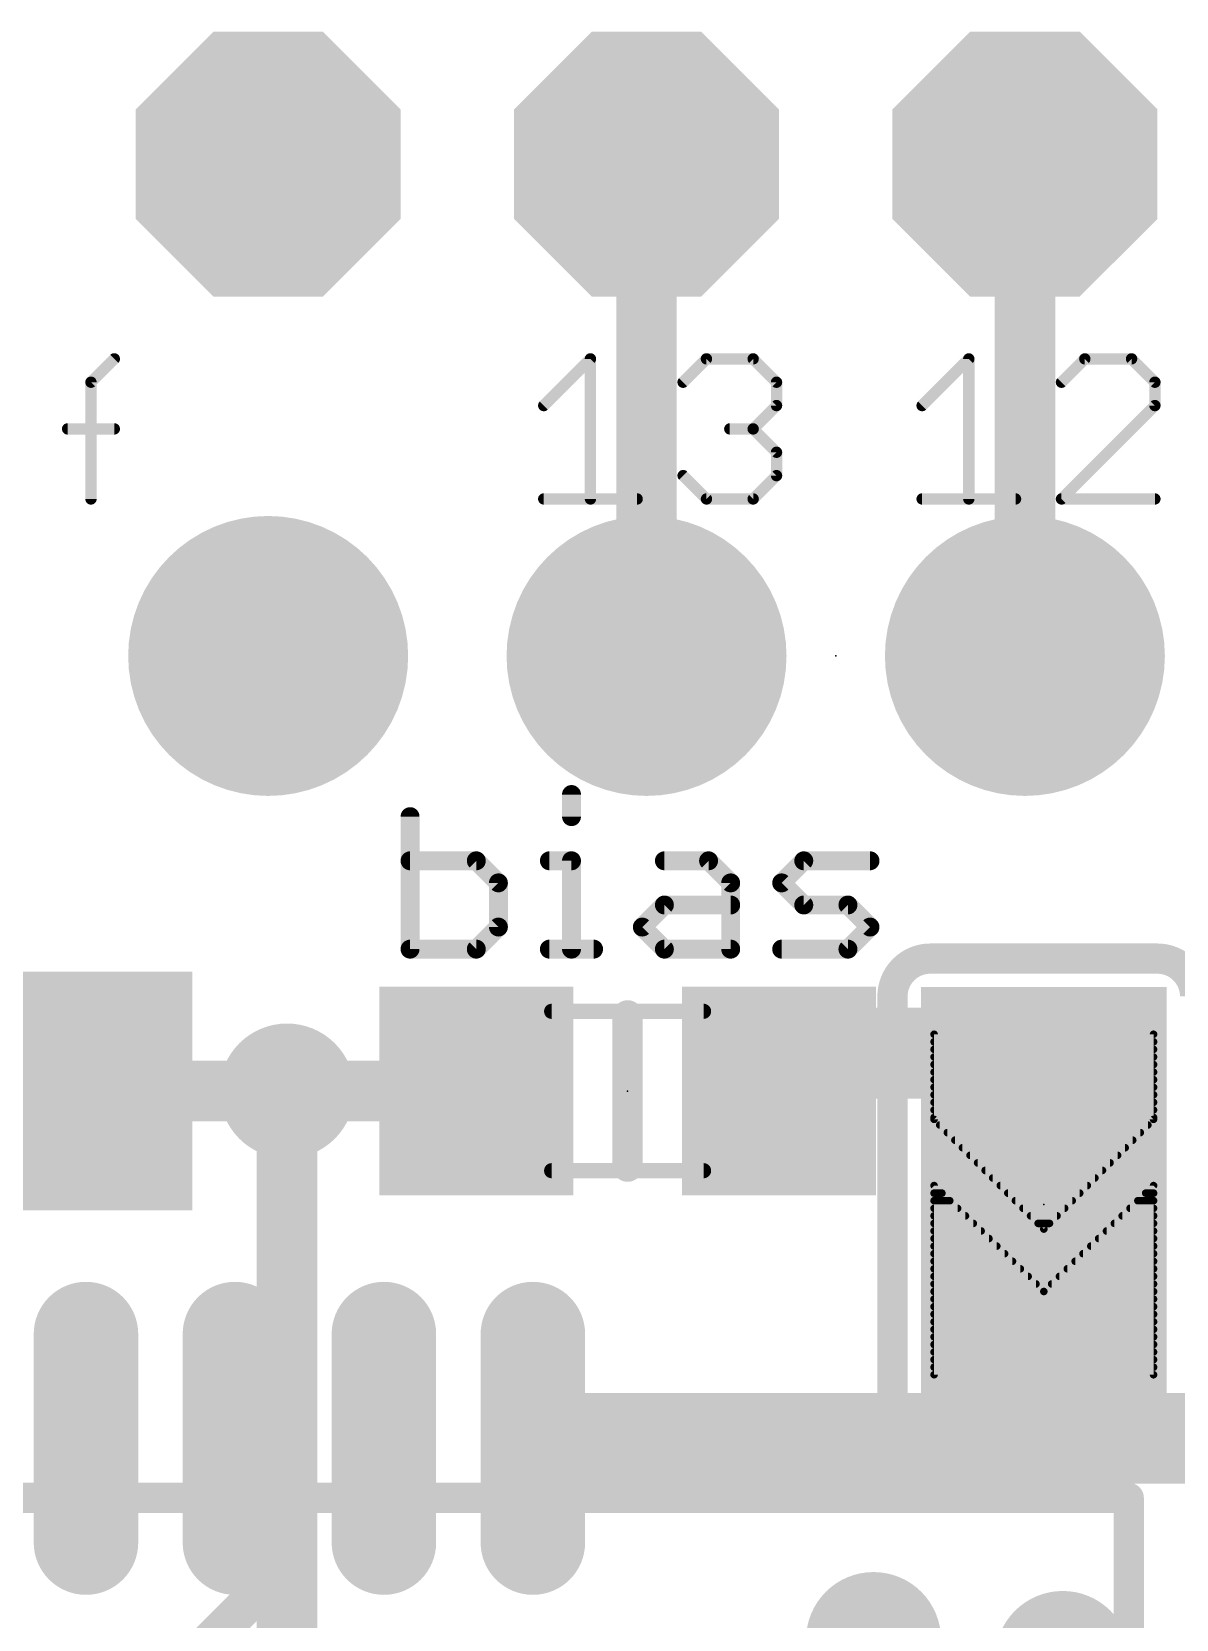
# Model space of a CAD drawing. Extents: x -21.4 to 69.1, y -5.3 to 64.3.
# Drawn here: x 24.83 to 32.51, y 41.03 to 51.69 of the extents above; entities that cross this region are included whole.
import ezdxf

# ---------------------------------------------------------------- set-up
doc = ezdxf.new("R2010")
doc.units = 0
for name, color, linetype in [('1', 12, 'CONTINUOUS'), ('16', 132, 'CONTINUOUS'), ('17', 110, 'CONTINUOUS'), ('18', 110, 'CONTINUOUS'), ('21', 40, 'CONTINUOUS'), ('23', 53, 'CONTINUOUS'), ('29', 253, 'CONTINUOUS'), ('30', 253, 'CONTINUOUS'), ('51', 253, 'CONTINUOUS')]:
    doc.layers.add(name, color=color, linetype=linetype)

# ---------------------------------------------------------------- blocks, each defined once
blk = doc.blocks.new('RECT')
blk.add_solid([(-0.5, -0.5), (0.5, -0.5), (-0.5, 0.5), (0.5, 0.5)])
blk = doc.blocks.new('ROUNDP')
at = {"const_width": 0.5}
blk.add_lwpolyline([(0, -0.25, 1), (0, 0.25, 1), (0, -0.25)], format="xyb", dxfattribs=at)
blk = doc.blocks.new('OCTAGONP')
at = {"const_width": 0.5}
blk.add_lwpolyline([(-0.25, -0.1036), (-0.25, 0.1036), (-0.1036, 0.25), (0.1036, 0.25), (0.25, 0.1036), (0.25, -0.1036), (0.1036, -0.25), (-0.1036, -0.25), (-0.25, -0.1036), (-0.25, 0.1036)], dxfattribs=at)
blk = doc.blocks.new('RECT121920X243840R50')
at = {"const_width": 0.1905}
blk.add_lwpolyline([(0.2858, -0.5715), (0.2858, 0.5715, 0.4142), (0.1905, 0.6668), (-0.1905, 0.6668, 0.4142), (-0.2858, 0.5715), (-0.2858, -0.5715, 0.4142), (-0.1905, -0.6668), (0.1905, -0.6668, 0.4142)], format="xyb", close=True, dxfattribs=at)
blk.add_solid([(-0.2159, -0.5969), (0.2159, -0.5969), (-0.2159, 0.5969), (0.2159, 0.5969)])
blk = doc.blocks.new('RECT320000X96000R100')
at = {"const_width": 0.3}
blk.add_lwpolyline([(0.85, 0), (0.85, 0, 0.4142), (0.7, 0.15), (-0.7, 0.15, 0.4142), (-0.85, 0), (-0.85, 0, 0.4142), (-0.7, -0.15), (0.7, -0.15, 0.4142)], format="xyb", close=True, dxfattribs=at)
blk.add_solid([(-0.7254, -0.0254), (0.7254, -0.0254), (-0.7254, 0.0254), (0.7254, 0.0254)])
blk = doc.blocks.new('RECT336256X112256R100')
at = {"const_width": 0.3508}
blk.add_lwpolyline([(0.8754, 0), (0.8754, 0, 0.4142), (0.7, 0.1754), (-0.7, 0.1754, 0.4142), (-0.8754, 0), (-0.8754, 0, 0.4142), (-0.7, -0.1754), (0.7, -0.1754, 0.4142)], format="xyb", close=True, dxfattribs=at)
blk.add_solid([(-0.7254, -0.0254), (0.7254, -0.0254), (-0.7254, 0.0254), (0.7254, 0.0254)])
blk = doc.blocks.new('ROUNDV')
at = {"const_width": 0.5}
blk.add_lwpolyline([(0, -0.25, 1), (0, 0.25, 1), (0, -0.25)], format="xyb", dxfattribs=at)

msp = doc.modelspace()

# ---------------------------------------------------------------- linework, layer by layer
at = {"layer": '1'}
for points, const_width in [([(28.956, 47.498), (28.956, 50.8)], 0.4064), ([(31.496, 50.8), (31.496, 47.498)], 0.4064), ([(29.845, 44.577), (30.099, 44.831)], 0.6096), ([(30.099, 44.831), (31.623, 44.831)], 0.6096), ([(30.8864, 44.3865), (30.8864, 44.958)], 0.0508), ([(30.8864, 44.958), (32.3596, 44.958)], 0.0508), ([(32.3596, 44.958), (32.3596, 44.3865)], 0.0508), ([(30.8864, 44.9072), (32.3596, 44.9072)], 0.0508), ([(30.8864, 44.8564), (32.3596, 44.8564)], 0.0508), ([(26.543, 44.577), (25.207, 44.577)], 0.4064), ([(27.813, 44.577), (26.543, 44.577)], 0.4064), ([(30.8864, 44.8056), (32.3596, 44.8056)], 0.0508), ([(30.8864, 44.7548), (32.3596, 44.7548)], 0.0508), ([(30.8864, 44.704), (32.3596, 44.704)], 0.0508), ([(30.8864, 44.6532), (32.3596, 44.6532)], 0.0508), ([(30.8864, 44.6024), (32.3596, 44.6024)], 0.0508), ([(30.8864, 44.5516), (32.3596, 44.5516)], 0.0508), ([(30.8864, 44.5008), (32.3596, 44.5008)], 0.0508), ([(30.8864, 44.45), (32.3596, 44.45)], 0.0508), ([(30.8864, 44.3992), (32.3596, 44.3992)], 0.0508), ([(31.623, 43.6499), (30.8864, 44.3865)], 0.0508), ([(30.9245, 44.3484), (32.3215, 44.3484)], 0.0508), ([(32.3596, 44.3865), (31.623, 43.6499)], 0.0508), ([(30.9753, 44.2976), (32.2707, 44.2976)], 0.0508), ([(31.0261, 44.2468), (32.2199, 44.2468)], 0.0508), ([(31.0769, 44.196), (32.1691, 44.196)], 0.0508), ([(31.1277, 44.1452), (32.1183, 44.1452)], 0.0508), ([(31.1785, 44.0944), (32.0675, 44.0944)], 0.0508), ([(31.2293, 44.0436), (32.0167, 44.0436)], 0.0508), ([(31.623, 43.2308), (30.8864, 43.942)], 0.0508), ([(30.8864, 43.942), (30.8864, 42.672)], 0.0508), ([(30.8864, 43.8912), (30.939, 43.8912)], 0.0508), ([(31.2801, 43.9928), (31.9659, 43.9928)], 0.0508), ([(31.3309, 43.942), (31.9151, 43.942)], 0.0508), ([(31.3817, 43.8912), (31.8643, 43.8912)], 0.0508), ([(32.3596, 43.942), (31.623, 43.2308)], 0.0508), ([(32.307, 43.8912), (32.3596, 43.8912)], 0.0508), ([(32.3596, 42.672), (32.3596, 43.942)], 0.0508), ([(30.8864, 43.8404), (30.9916, 43.8404)], 0.0508), ([(30.8864, 43.7896), (31.0442, 43.7896)], 0.0508), ([(31.4325, 43.8404), (31.8135, 43.8404)], 0.0508), ([(31.4833, 43.7896), (31.7627, 43.7896)], 0.0508), ([(32.2018, 43.7896), (32.3596, 43.7896)], 0.0508), ([(32.2544, 43.8404), (32.3596, 43.8404)], 0.0508), ([(30.8864, 43.7388), (31.0969, 43.7388)], 0.0508), ([(30.8864, 43.688), (31.1495, 43.688)], 0.0508), ([(31.5341, 43.7388), (31.7119, 43.7388)], 0.0508), ([(31.5849, 43.688), (31.6611, 43.688)], 0.0508), ([(32.0965, 43.688), (32.3596, 43.688)], 0.0508), ([(32.1491, 43.7388), (32.3596, 43.7388)], 0.0508), ([(30.8864, 43.6372), (31.2021, 43.6372)], 0.0508), ([(30.8864, 43.5864), (31.2547, 43.5864)], 0.0508), ([(31.9913, 43.5864), (32.3596, 43.5864)], 0.0508), ([(32.0439, 43.6372), (32.3596, 43.6372)], 0.0508), ([(30.8864, 43.5356), (31.3073, 43.5356)], 0.0508), ([(30.8864, 43.4848), (31.3599, 43.4848)], 0.0508), ([(31.8861, 43.4848), (32.3596, 43.4848)], 0.0508), ([(31.9387, 43.5356), (32.3596, 43.5356)], 0.0508), ([(30.8864, 43.434), (31.4125, 43.434)], 0.0508), ([(30.8864, 43.3832), (31.4652, 43.3832)], 0.0508), ([(31.7808, 43.3832), (32.3596, 43.3832)], 0.0508), ([(31.8335, 43.434), (32.3596, 43.434)], 0.0508), ([(30.8864, 43.3324), (31.5178, 43.3324)], 0.0508), ([(30.8864, 43.2816), (31.5704, 43.2816)], 0.0508), ([(31.6756, 43.2816), (32.3596, 43.2816)], 0.0508), ([(31.7282, 43.3324), (32.3596, 43.3324)], 0.0508), ([(30.8864, 43.2308), (31.623, 43.2308)], 0.0508), ([(30.8864, 43.18), (32.3596, 43.18)], 0.0508), ([(31.623, 43.2308), (32.3596, 43.2308)], 0.0508), ([(30.8864, 43.1292), (32.3596, 43.1292)], 0.0508), ([(30.8864, 43.0784), (32.3596, 43.0784)], 0.0508), ([(31.623, 42.799), (31.623, 42.245)], 0.6096), ([(30.8864, 43.0276), (32.3596, 43.0276)], 0.0508), ([(30.8864, 42.9768), (32.3596, 42.9768)], 0.0508), ([(30.8864, 42.926), (32.3596, 42.926)], 0.0508), ([(30.8864, 42.8752), (32.3596, 42.8752)], 0.0508), ([(30.8864, 42.8244), (32.3596, 42.8244)], 0.0508), ([(30.8864, 42.7736), (32.3596, 42.7736)], 0.0508), ([(30.8864, 42.7228), (32.3596, 42.7228)], 0.0508), ([(30.8864, 42.672), (32.3596, 42.672)], 0.0508), ([(30.8864, 42.672), (32.3596, 42.672)], 0.0508), ([(28.193, 42.245), (31.623, 42.245)], 0.6096), ([(31.623, 42.245), (32.938, 42.245)], 0.6096), ([(26.289, 42.149), (26.193, 42.245)], 0.254), ([(26.289, 41.148), (26.289, 42.149)], 0.254), ([(25.4, 40.259), (26.289, 41.148)], 0.254)]:
    msp.add_lwpolyline(points, dxfattribs=dict(at, const_width=const_width))
for points, const_width in [([(29.0576, 50.8, 1), (28.8544, 50.8)], 0.2032), ([(31.5976, 50.8, 1), (31.3944, 50.8)], 0.2032), ([(28.8544, 47.498, 1), (29.0576, 47.498)], 0.2032), ([(31.3944, 47.498, 1), (31.5976, 47.498)], 0.2032), ([(30.099, 44.9834, 1), (30.099, 44.6786)], 0.3048), ([(30.2068, 44.7232, 1), (29.9912, 44.9388)], 0.3048), ([(31.623, 44.6786, 1), (31.623, 44.9834)], 0.3048), ([(30.8991, 44.958, 1), (30.8737, 44.958)], 0.0254), ([(30.8864, 44.9707, 1), (30.8864, 44.9453)], 0.0254), ([(32.3723, 44.958, 1), (32.3469, 44.958)], 0.0254), ([(32.3596, 44.9453, 1), (32.3596, 44.9707)], 0.0254), ([(30.8864, 44.9199, 1), (30.8864, 44.8945)], 0.0254), ([(30.8864, 44.8691, 1), (30.8864, 44.8437)], 0.0254), ([(32.3596, 44.8945, 1), (32.3596, 44.9199)], 0.0254), ([(32.3596, 44.8437, 1), (32.3596, 44.8691)], 0.0254), ([(25.207, 44.6786, 1), (25.207, 44.4754)], 0.2032), ([(26.543, 44.6786, 1), (26.543, 44.4754)], 0.2032), ([(26.543, 44.4754, 1), (26.543, 44.6786)], 0.2032), ([(27.813, 44.4754, 1), (27.813, 44.6786)], 0.2032), ([(29.7372, 44.6848, 1), (29.9528, 44.4692)], 0.3048), ([(30.8864, 44.8183, 1), (30.8864, 44.7929)], 0.0254), ([(30.8864, 44.7675, 1), (30.8864, 44.7421)], 0.0254), ([(32.3596, 44.7929, 1), (32.3596, 44.8183)], 0.0254), ([(32.3596, 44.7421, 1), (32.3596, 44.7675)], 0.0254), ([(30.8864, 44.7167, 1), (30.8864, 44.6913)], 0.0254), ([(30.8864, 44.6659, 1), (30.8864, 44.6405)], 0.0254), ([(32.3596, 44.6913, 1), (32.3596, 44.7167)], 0.0254), ([(32.3596, 44.6405, 1), (32.3596, 44.6659)], 0.0254), ([(30.8864, 44.6151, 1), (30.8864, 44.5897)], 0.0254), ([(30.8864, 44.5643, 1), (30.8864, 44.5389)], 0.0254), ([(32.3596, 44.5897, 1), (32.3596, 44.6151)], 0.0254), ([(32.3596, 44.5389, 1), (32.3596, 44.5643)], 0.0254), ([(30.8864, 44.5135, 1), (30.8864, 44.4881)], 0.0254), ([(30.8864, 44.4627, 1), (30.8864, 44.4373)], 0.0254), ([(32.3596, 44.4881, 1), (32.3596, 44.5135)], 0.0254), ([(32.3596, 44.4373, 1), (32.3596, 44.4627)], 0.0254), ([(30.8864, 44.4119, 1), (30.8864, 44.3865)], 0.0254), ([(30.8954, 44.3955, 1), (30.8774, 44.3775)], 0.0254), ([(30.8737, 44.3865, 1), (30.8991, 44.3865)], 0.0254), ([(30.9245, 44.3611, 1), (30.9245, 44.3357)], 0.0254), ([(32.3215, 44.3357, 1), (32.3215, 44.3611)], 0.0254), ([(32.3469, 44.3865, 1), (32.3723, 44.3865)], 0.0254), ([(32.3686, 44.3775, 1), (32.3506, 44.3955)], 0.0254), ([(32.3596, 44.3865, 1), (32.3596, 44.4119)], 0.0254), ([(30.9753, 44.3103, 1), (30.9753, 44.2849)], 0.0254), ([(31.0261, 44.2595, 1), (31.0261, 44.2341)], 0.0254), ([(32.2199, 44.2341, 1), (32.2199, 44.2595)], 0.0254), ([(32.2707, 44.2849, 1), (32.2707, 44.3103)], 0.0254), ([(31.0769, 44.2087, 1), (31.0769, 44.1833)], 0.0254), ([(31.1277, 44.1579, 1), (31.1277, 44.1325)], 0.0254), ([(32.1183, 44.1325, 1), (32.1183, 44.1579)], 0.0254), ([(32.1691, 44.1833, 1), (32.1691, 44.2087)], 0.0254), ([(31.1785, 44.1071, 1), (31.1785, 44.0817)], 0.0254), ([(31.2293, 44.0563, 1), (31.2293, 44.0309)], 0.0254), ([(32.0167, 44.0309, 1), (32.0167, 44.0563)], 0.0254), ([(32.0675, 44.0817, 1), (32.0675, 44.1071)], 0.0254), ([(30.8952, 43.9511, 1), (30.8776, 43.9329)], 0.0254), ([(30.8991, 43.942, 1), (30.8737, 43.942)], 0.0254), ([(30.8864, 43.9039, 1), (30.8864, 43.8785)], 0.0254), ([(30.939, 43.8785, 1), (30.939, 43.9039)], 0.0254), ([(31.2801, 44.0055, 1), (31.2801, 43.9801)], 0.0254), ([(31.3309, 43.9547, 1), (31.3309, 43.9293)], 0.0254), ([(31.3817, 43.9039, 1), (31.3817, 43.8785)], 0.0254), ([(31.8643, 43.8785, 1), (31.8643, 43.9039)], 0.0254), ([(31.9151, 43.9293, 1), (31.9151, 43.9547)], 0.0254), ([(31.9659, 43.9801, 1), (31.9659, 44.0055)], 0.0254), ([(32.307, 43.9039, 1), (32.307, 43.8785)], 0.0254), ([(32.3723, 43.942, 1), (32.3469, 43.942)], 0.0254), ([(32.3684, 43.9329, 1), (32.3508, 43.9511)], 0.0254), ([(32.3596, 43.8785, 1), (32.3596, 43.9039)], 0.0254), ([(30.8864, 43.8531, 1), (30.8864, 43.8277)], 0.0254), ([(30.8864, 43.8023, 1), (30.8864, 43.7769)], 0.0254), ([(30.9916, 43.8277, 1), (30.9916, 43.8531)], 0.0254), ([(31.0442, 43.7769, 1), (31.0442, 43.8023)], 0.0254), ([(31.4325, 43.8531, 1), (31.4325, 43.8277)], 0.0254), ([(31.4833, 43.8023, 1), (31.4833, 43.7769)], 0.0254), ([(31.7627, 43.7769, 1), (31.7627, 43.8023)], 0.0254), ([(31.8135, 43.8277, 1), (31.8135, 43.8531)], 0.0254), ([(32.2018, 43.8023, 1), (32.2018, 43.7769)], 0.0254), ([(32.2544, 43.8531, 1), (32.2544, 43.8277)], 0.0254), ([(32.3596, 43.8277, 1), (32.3596, 43.8531)], 0.0254), ([(32.3596, 43.7769, 1), (32.3596, 43.8023)], 0.0254), ([(30.8864, 43.7515, 1), (30.8864, 43.7261)], 0.0254), ([(30.8864, 43.7007, 1), (30.8864, 43.6753)], 0.0254), ([(31.0969, 43.7261, 1), (31.0969, 43.7515)], 0.0254), ([(31.1495, 43.6753, 1), (31.1495, 43.7007)], 0.0254), ([(31.5341, 43.7515, 1), (31.5341, 43.7261)], 0.0254), ([(31.5849, 43.7007, 1), (31.5849, 43.6753)], 0.0254), ([(31.6611, 43.6753, 1), (31.6611, 43.7007)], 0.0254), ([(31.7119, 43.7261, 1), (31.7119, 43.7515)], 0.0254), ([(32.0965, 43.7007, 1), (32.0965, 43.6753)], 0.0254), ([(32.1491, 43.7515, 1), (32.1491, 43.7261)], 0.0254), ([(32.3596, 43.7261, 1), (32.3596, 43.7515)], 0.0254), ([(32.3596, 43.6753, 1), (32.3596, 43.7007)], 0.0254), ([(30.8864, 43.6499, 1), (30.8864, 43.6245)], 0.0254), ([(30.8864, 43.5991, 1), (30.8864, 43.5737)], 0.0254), ([(31.2021, 43.6245, 1), (31.2021, 43.6499)], 0.0254), ([(31.2547, 43.5737, 1), (31.2547, 43.5991)], 0.0254), ([(31.614, 43.6589, 1), (31.632, 43.6409)], 0.0254), ([(31.614, 43.6409, 1), (31.632, 43.6589)], 0.0254), ([(31.9913, 43.5991, 1), (31.9913, 43.5737)], 0.0254), ([(32.0439, 43.6499, 1), (32.0439, 43.6245)], 0.0254), ([(32.3596, 43.6245, 1), (32.3596, 43.6499)], 0.0254), ([(32.3596, 43.5737, 1), (32.3596, 43.5991)], 0.0254), ([(30.8864, 43.5483, 1), (30.8864, 43.5229)], 0.0254), ([(30.8864, 43.4975, 1), (30.8864, 43.4721)], 0.0254), ([(31.3073, 43.5229, 1), (31.3073, 43.5483)], 0.0254), ([(31.3599, 43.4721, 1), (31.3599, 43.4975)], 0.0254), ([(31.8861, 43.4975, 1), (31.8861, 43.4721)], 0.0254), ([(31.9387, 43.5483, 1), (31.9387, 43.5229)], 0.0254), ([(32.3596, 43.5229, 1), (32.3596, 43.5483)], 0.0254), ([(32.3596, 43.4721, 1), (32.3596, 43.4975)], 0.0254), ([(30.8864, 43.4467, 1), (30.8864, 43.4213)], 0.0254), ([(30.8864, 43.3959, 1), (30.8864, 43.3705)], 0.0254), ([(31.4125, 43.4213, 1), (31.4125, 43.4467)], 0.0254), ([(31.4652, 43.3705, 1), (31.4652, 43.3959)], 0.0254), ([(31.7808, 43.3959, 1), (31.7808, 43.3705)], 0.0254), ([(31.8335, 43.4467, 1), (31.8335, 43.4213)], 0.0254), ([(32.3596, 43.4213, 1), (32.3596, 43.4467)], 0.0254), ([(32.3596, 43.3705, 1), (32.3596, 43.3959)], 0.0254), ([(30.8864, 43.3451, 1), (30.8864, 43.3197)], 0.0254), ([(30.8864, 43.2943, 1), (30.8864, 43.2689)], 0.0254), ([(31.5178, 43.3197, 1), (31.5178, 43.3451)], 0.0254), ([(31.5704, 43.2689, 1), (31.5704, 43.2943)], 0.0254), ([(31.6756, 43.2943, 1), (31.6756, 43.2689)], 0.0254), ([(31.7282, 43.3451, 1), (31.7282, 43.3197)], 0.0254), ([(32.3596, 43.3197, 1), (32.3596, 43.3451)], 0.0254), ([(32.3596, 43.2689, 1), (32.3596, 43.2943)], 0.0254), ([(30.8864, 43.2435, 1), (30.8864, 43.2181)], 0.0254), ([(30.8864, 43.1927, 1), (30.8864, 43.1673)], 0.0254), ([(31.623, 43.2435, 1), (31.623, 43.2181)], 0.0254), ([(31.6142, 43.2399, 1), (31.6318, 43.2217)], 0.0254), ([(31.6142, 43.2217, 1), (31.6318, 43.2399)], 0.0254), ([(31.623, 43.2181, 1), (31.623, 43.2435)], 0.0254), ([(32.3596, 43.2181, 1), (32.3596, 43.2435)], 0.0254), ([(32.3596, 43.1673, 1), (32.3596, 43.1927)], 0.0254), ([(30.8864, 43.1419, 1), (30.8864, 43.1165)], 0.0254), ([(30.8864, 43.0911, 1), (30.8864, 43.0657)], 0.0254), ([(31.7754, 42.799, 1), (31.4706, 42.799)], 0.3048), ([(32.3596, 43.1165, 1), (32.3596, 43.1419)], 0.0254), ([(32.3596, 43.0657, 1), (32.3596, 43.0911)], 0.0254), ([(30.8864, 43.0403, 1), (30.8864, 43.0149)], 0.0254), ([(30.8864, 42.9895, 1), (30.8864, 42.9641)], 0.0254), ([(32.3596, 43.0149, 1), (32.3596, 43.0403)], 0.0254), ([(32.3596, 42.9641, 1), (32.3596, 42.9895)], 0.0254), ([(30.8864, 42.9387, 1), (30.8864, 42.9133)], 0.0254), ([(30.8864, 42.8879, 1), (30.8864, 42.8625)], 0.0254), ([(30.8864, 42.8371, 1), (30.8864, 42.8117)], 0.0254), ([(32.3596, 42.9133, 1), (32.3596, 42.9387)], 0.0254), ([(32.3596, 42.8625, 1), (32.3596, 42.8879)], 0.0254), ([(32.3596, 42.8117, 1), (32.3596, 42.8371)], 0.0254), ([(30.8864, 42.7863, 1), (30.8864, 42.7609)], 0.0254), ([(30.8864, 42.7355, 1), (30.8864, 42.7101)], 0.0254), ([(32.3596, 42.7609, 1), (32.3596, 42.7863)], 0.0254), ([(32.3596, 42.7101, 1), (32.3596, 42.7355)], 0.0254), ([(30.8864, 42.6847, 1), (30.8864, 42.6593)], 0.0254), ([(30.8864, 42.6847, 1), (30.8864, 42.6593)], 0.0254), ([(30.8737, 42.672, 1), (30.8991, 42.672)], 0.0254), ([(32.3469, 42.672, 1), (32.3723, 42.672)], 0.0254), ([(32.3596, 42.6593, 1), (32.3596, 42.6847)], 0.0254), ([(32.3596, 42.6593, 1), (32.3596, 42.6847)], 0.0254), ([(28.193, 42.3974, 1), (28.193, 42.0926)], 0.3048), ([(31.623, 42.3974, 1), (31.623, 42.0926)], 0.3048), ([(31.623, 42.0926, 1), (31.623, 42.3974)], 0.3048), ([(26.2379, 42.2899, 1), (26.1481, 42.2001)], 0.127), ([(31.4706, 42.245, 1), (31.7754, 42.245)], 0.3048), ([(26.3525, 42.149, 1), (26.2255, 42.149)], 0.127), ([(26.2441, 42.1041, 1), (26.3339, 42.1939)], 0.127), ([(26.3339, 41.1031, 1), (26.2441, 41.1929)], 0.127), ([(26.2255, 41.148, 1), (26.3525, 41.148)], 0.127)]:
    msp.add_lwpolyline(points, format="xyb", dxfattribs=dict(at, const_width=const_width))
at = {"layer": '16', "const_width": 0.4064}
msp.add_lwpolyline([(26.543, 44.577), (26.543, 39.624)], dxfattribs=at)
at = {"layer": '16', "const_width": 0.2032}
msp.add_lwpolyline([(26.6446, 44.577, 1), (26.4414, 44.577)], format="xyb", dxfattribs=at)
at = {"layer": '21'}
for points, const_width in [([(25.2264, 49.3359), (25.3832, 49.4927)], 0.0762), ([(28.2661, 49.1792), (28.5796, 49.4927)], 0.0762), ([(28.5796, 49.4927), (28.5796, 48.5521)], 0.0762), ([(29.2016, 49.3359), (29.3583, 49.4927)], 0.0762), ([(29.3583, 49.4927), (29.6719, 49.4927)], 0.0762), ([(29.6719, 49.4927), (29.8286, 49.3359)], 0.0762), ([(30.8061, 49.1792), (31.1196, 49.4927)], 0.0762), ([(31.1196, 49.4927), (31.1196, 48.5521)], 0.0762), ([(31.8983, 49.4927), (31.7416, 49.3359)], 0.0762), ([(32.2119, 49.4927), (31.8983, 49.4927)], 0.0762), ([(32.3687, 49.3359), (32.2119, 49.4927)], 0.0762), ([(25.2264, 48.5521), (25.2264, 49.3359)], 0.0762), ([(29.8286, 49.3359), (29.8286, 49.1792)], 0.0762), ([(32.3687, 49.1792), (32.3687, 49.3359)], 0.0762), ([(29.8286, 49.1792), (29.6719, 49.0224)], 0.0762), ([(31.7416, 48.5521), (32.3687, 49.1792)], 0.0762), ([(25.0697, 49.0224), (25.3832, 49.0224)], 0.0762), ([(29.6719, 49.0224), (29.5151, 49.0224)], 0.0762), ([(29.6719, 49.0224), (29.8286, 48.8656)], 0.0762), ([(29.8286, 48.8656), (29.8286, 48.7089)], 0.0762), ([(29.3583, 48.5521), (29.2016, 48.7089)], 0.0762), ([(29.8286, 48.7089), (29.6719, 48.5521)], 0.0762), ([(28.2661, 48.5521), (28.8931, 48.5521)], 0.0762), ([(29.6719, 48.5521), (29.3583, 48.5521)], 0.0762), ([(30.8061, 48.5521), (31.4331, 48.5521)], 0.0762), ([(32.3687, 48.5521), (31.7416, 48.5521)], 0.0762), ([(28.4523, 46.5676), (28.4523, 46.4193)], 0.127), ([(27.3685, 46.4193), (27.3685, 45.5295)], 0.127), ([(27.8134, 46.1227), (27.3685, 46.1227)], 0.127), ([(27.9617, 45.9744), (27.8134, 46.1227)], 0.127), ([(28.304, 46.1227), (28.4523, 46.1227)], 0.127), ([(28.4523, 46.1227), (28.4523, 45.5295)], 0.127), ([(29.076, 46.1227), (29.3726, 46.1227)], 0.127), ([(29.3726, 46.1227), (29.5209, 45.9744)], 0.127), ([(29.8632, 45.9744), (30.0115, 46.1227)], 0.127), ([(30.0115, 46.1227), (30.4564, 46.1227)], 0.127), ([(27.9617, 45.6778), (27.9617, 45.9744)], 0.127), ([(29.5209, 45.9744), (29.5209, 45.5295)], 0.127), ([(30.0115, 45.8261), (29.8632, 45.9744)], 0.127), ([(28.9277, 45.6778), (29.076, 45.8261)], 0.127), ([(29.076, 45.8261), (29.5209, 45.8261)], 0.127), ([(30.3081, 45.8261), (30.0115, 45.8261)], 0.127), ([(30.4564, 45.6778), (30.3081, 45.8261)], 0.127), ([(27.8134, 45.5295), (27.9617, 45.6778)], 0.127), ([(29.076, 45.5295), (28.9277, 45.6778)], 0.127), ([(30.3081, 45.5295), (30.4564, 45.6778)], 0.127), ([(27.3685, 45.5295), (27.8134, 45.5295)], 0.127), ([(28.304, 45.5295), (28.6006, 45.5295)], 0.127), ([(29.5209, 45.5295), (29.076, 45.5295)], 0.127), ([(29.8632, 45.5295), (30.3081, 45.5295)], 0.127), ([(30.861, 45.466), (32.385, 45.466)], 0.2032), ([(30.607, 42.418), (30.607, 45.212)], 0.2032), ([(28.829, 44.069), (28.829, 45.085)], 0.2032), ([(30.861, 42.164), (32.385, 42.164)], 0.2032), ([(32.193, 41.845), (29.193, 41.845)], 0.2032), ([(32.193, 38.845), (32.193, 41.845)], 0.2032)]:
    msp.add_lwpolyline(points, dxfattribs=dict(at, const_width=const_width))
for points, const_width in [([(25.3967, 49.4792, 1), (25.3697, 49.5062)], 0.0381), ([(28.5986, 49.4927, 1), (28.5605, 49.4927)], 0.0381), ([(28.5931, 49.4792, 1), (28.5661, 49.5062)], 0.0381), ([(29.3583, 49.5118, 1), (29.3583, 49.4737)], 0.0381), ([(29.3718, 49.4792, 1), (29.3449, 49.5062)], 0.0381), ([(29.6854, 49.5062, 1), (29.6584, 49.4792)], 0.0381), ([(29.6719, 49.4737, 1), (29.6719, 49.5118)], 0.0381), ([(31.1386, 49.4927, 1), (31.1005, 49.4927)], 0.0381), ([(31.1331, 49.4792, 1), (31.1061, 49.5062)], 0.0381), ([(31.8983, 49.5118, 1), (31.8983, 49.4737)], 0.0381), ([(31.9118, 49.4792, 1), (31.8849, 49.5062)], 0.0381), ([(32.2254, 49.5062, 1), (32.1984, 49.4792)], 0.0381), ([(32.2119, 49.4737, 1), (32.2119, 49.5118)], 0.0381), ([(25.2455, 49.3359, 1), (25.2074, 49.3359)], 0.0381), ([(25.213, 49.3494, 1), (25.2399, 49.3225)], 0.0381), ([(29.1881, 49.3494, 1), (29.2151, 49.3225)], 0.0381), ([(29.8477, 49.3359, 1), (29.8096, 49.3359)], 0.0381), ([(29.8152, 49.3225, 1), (29.8421, 49.3494)], 0.0381), ([(31.7281, 49.3494, 1), (31.7551, 49.3225)], 0.0381), ([(32.3877, 49.3359, 1), (32.3496, 49.3359)], 0.0381), ([(32.3552, 49.3225, 1), (32.3821, 49.3494)], 0.0381), ([(28.2526, 49.1926, 1), (28.2795, 49.1657)], 0.0381), ([(29.8096, 49.1792, 1), (29.8477, 49.1792)], 0.0381), ([(29.8421, 49.1657, 1), (29.8152, 49.1926)], 0.0381), ([(30.7926, 49.1926, 1), (30.8195, 49.1657)], 0.0381), ([(32.3496, 49.1792, 1), (32.3877, 49.1792)], 0.0381), ([(32.3821, 49.1657, 1), (32.3552, 49.1926)], 0.0381), ([(25.0697, 49.0415, 1), (25.0697, 49.0034)], 0.0381), ([(25.3832, 49.0034, 1), (25.3832, 49.0415)], 0.0381), ([(29.5151, 49.0415, 1), (29.5151, 49.0034)], 0.0381), ([(29.6854, 49.0359, 1), (29.6584, 49.0089)], 0.0381), ([(29.6584, 49.0359, 1), (29.6854, 49.0089)], 0.0381), ([(29.6719, 49.0034, 1), (29.6719, 49.0415)], 0.0381), ([(29.8477, 48.8656, 1), (29.8096, 48.8656)], 0.0381), ([(29.8152, 48.8522, 1), (29.8421, 48.8791)], 0.0381), ([(29.2151, 48.7223, 1), (29.1881, 48.6954)], 0.0381), ([(29.8096, 48.7089, 1), (29.8477, 48.7089)], 0.0381), ([(29.8421, 48.6954, 1), (29.8152, 48.7223)], 0.0381), ([(25.2074, 48.5521, 1), (25.2455, 48.5521)], 0.0381), ([(28.2661, 48.5712, 1), (28.2661, 48.5331)], 0.0381), ([(28.5605, 48.5521, 1), (28.5986, 48.5521)], 0.0381), ([(28.8931, 48.5331, 1), (28.8931, 48.5712)], 0.0381), ([(29.3583, 48.5712, 1), (29.3583, 48.5331)], 0.0381), ([(29.3449, 48.5386, 1), (29.3718, 48.5656)], 0.0381), ([(29.6584, 48.5656, 1), (29.6854, 48.5386)], 0.0381), ([(29.6719, 48.5331, 1), (29.6719, 48.5712)], 0.0381), ([(30.8061, 48.5712, 1), (30.8061, 48.5331)], 0.0381), ([(31.1005, 48.5521, 1), (31.1386, 48.5521)], 0.0381), ([(31.4331, 48.5331, 1), (31.4331, 48.5712)], 0.0381), ([(31.7416, 48.5712, 1), (31.7416, 48.5331)], 0.0381), ([(31.7281, 48.5656, 1), (31.7551, 48.5386)], 0.0381), ([(32.3687, 48.5331, 1), (32.3687, 48.5712)], 0.0381), ([(28.4841, 46.5676, 1), (28.4206, 46.5676)], 0.0635), ([(27.4002, 46.4193, 1), (27.3368, 46.4193)], 0.0635), ([(28.4206, 46.4193, 1), (28.4841, 46.4193)], 0.0635), ([(27.3685, 46.1544, 1), (27.3685, 46.0909)], 0.0635), ([(27.8358, 46.1451, 1), (27.7909, 46.1002)], 0.0635), ([(27.8134, 46.0909, 1), (27.8134, 46.1544)], 0.0635), ([(28.304, 46.1544, 1), (28.304, 46.0909)], 0.0635), ([(28.4841, 46.1227, 1), (28.4206, 46.1227)], 0.0635), ([(28.4523, 46.0909, 1), (28.4523, 46.1544)], 0.0635), ([(29.076, 46.1544, 1), (29.076, 46.0909)], 0.0635), ([(29.395, 46.1451, 1), (29.3501, 46.1002)], 0.0635), ([(29.3726, 46.0909, 1), (29.3726, 46.1544)], 0.0635), ([(30.0115, 46.1544, 1), (30.0115, 46.0909)], 0.0635), ([(30.034, 46.1002, 1), (29.9891, 46.1451)], 0.0635), ([(30.4564, 46.0909, 1), (30.4564, 46.1544)], 0.0635), ([(27.9934, 45.9744, 1), (27.9299, 45.9744)], 0.0635), ([(27.9392, 45.9519, 1), (27.9841, 45.9968)], 0.0635), ([(29.5526, 45.9744, 1), (29.4891, 45.9744)], 0.0635), ([(29.4984, 45.9519, 1), (29.5433, 45.9968)], 0.0635), ([(29.8857, 45.9968, 1), (29.8408, 45.9519)], 0.0635), ([(29.8408, 45.9968, 1), (29.8857, 45.9519)], 0.0635), ([(29.076, 45.8578, 1), (29.076, 45.7943)], 0.0635), ([(29.0984, 45.8036, 1), (29.0535, 45.8485)], 0.0635), ([(29.5209, 45.7943, 1), (29.5209, 45.8578)], 0.0635), ([(30.0115, 45.8578, 1), (30.0115, 45.7943)], 0.0635), ([(29.9891, 45.8036, 1), (30.034, 45.8485)], 0.0635), ([(30.3305, 45.8485, 1), (30.2856, 45.8036)], 0.0635), ([(30.3081, 45.7943, 1), (30.3081, 45.8578)], 0.0635), ([(27.9841, 45.6553, 1), (27.9392, 45.7002)], 0.0635), ([(28.9501, 45.7002, 1), (28.9052, 45.6553)], 0.0635), ([(28.9052, 45.7002, 1), (28.9501, 45.6553)], 0.0635), ([(30.4788, 45.6553, 1), (30.4339, 45.7002)], 0.0635), ([(30.4339, 45.6553, 1), (30.4788, 45.7002)], 0.0635), ([(27.9299, 45.6778, 1), (27.9934, 45.6778)], 0.0635), ([(27.3685, 45.5613, 1), (27.3685, 45.4977)], 0.0635), ([(27.3368, 45.5295, 1), (27.4002, 45.5295)], 0.0635), ([(27.7909, 45.552, 1), (27.8358, 45.507)], 0.0635), ([(27.8134, 45.4977, 1), (27.8134, 45.5613)], 0.0635), ([(28.304, 45.5613, 1), (28.304, 45.4977)], 0.0635), ([(28.4206, 45.5295, 1), (28.4841, 45.5295)], 0.0635), ([(28.6006, 45.4977, 1), (28.6006, 45.5613)], 0.0635), ([(29.076, 45.5613, 1), (29.076, 45.4977)], 0.0635), ([(29.0535, 45.507, 1), (29.0984, 45.552)], 0.0635), ([(29.4891, 45.5295, 1), (29.5526, 45.5295)], 0.0635), ([(29.5209, 45.4977, 1), (29.5209, 45.5613)], 0.0635), ([(29.8632, 45.5613, 1), (29.8632, 45.4977)], 0.0635), ([(30.2856, 45.552, 1), (30.3305, 45.507)], 0.0635), ([(30.3081, 45.4977, 1), (30.3081, 45.5613)], 0.0635), ([(30.861, 45.466, 0.4142), (30.607, 45.212)], 0.2032), ([(30.861, 45.5168, 1), (30.861, 45.4152)], 0.1016), ([(30.861, 45.4152, 1), (30.861, 45.5168)], 0.1016), ([(32.639, 45.212, 0.4142), (32.385, 45.466)], 0.2032), ([(32.385, 45.5168, 1), (32.385, 45.4152)], 0.1016), ([(32.385, 45.4152, 1), (32.385, 45.5168)], 0.1016), ([(30.6578, 45.212, 1), (30.5562, 45.212)], 0.1016), ([(30.5562, 45.212, 1), (30.6578, 45.212)], 0.1016), ([(28.8798, 45.085, 1), (28.7782, 45.085)], 0.1016), ([(28.7782, 44.069, 1), (28.8798, 44.069)], 0.1016), ([(30.607, 42.418, 0.4142), (30.861, 42.164)], 0.2032), ([(30.6578, 42.418, 1), (30.5562, 42.418)], 0.1016), ([(30.5562, 42.418, 1), (30.6578, 42.418)], 0.1016), ([(32.385, 42.164, 0.4142), (32.639, 42.418)], 0.2032), ([(30.861, 42.2148, 1), (30.861, 42.1132)], 0.1016), ([(30.861, 42.1132, 1), (30.861, 42.2148)], 0.1016), ([(32.385, 42.2148, 1), (32.385, 42.1132)], 0.1016), ([(32.385, 42.1132, 1), (32.385, 42.2148)], 0.1016), ([(29.193, 41.8958, 1), (29.193, 41.7942)], 0.1016), ([(32.2438, 41.845, 1), (32.1422, 41.845)], 0.1016), ([(32.193, 41.7942, 1), (32.193, 41.8958)], 0.1016)]:
    msp.add_lwpolyline(points, format="xyb", dxfattribs=dict(at, const_width=const_width))
at = {"layer": '23'}
for p in [(30.226, 47.498), (28.829, 44.577), (31.623, 43.815)]:
    msp.add_point(p, dxfattribs=at)
at = {"layer": '51'}
for points, const_width in [([(29.339, 45.112), (28.319, 45.112)], 0.1016), ([(29.339, 44.042), (28.319, 44.042)], 0.1016), ([(32.193, 41.845), (8.193, 41.845)], 0.2032), ([(32.193, 17.845), (32.193, 41.845)], 0.2032)]:
    msp.add_lwpolyline(points, dxfattribs=dict(at, const_width=const_width))
for points, const_width in [([(28.319, 45.1374, 1), (28.319, 45.0866)], 0.0508), ([(29.339, 45.0866, 1), (29.339, 45.1374)], 0.0508), ([(28.319, 44.0674, 1), (28.319, 44.0166)], 0.0508), ([(29.339, 44.0166, 1), (29.339, 44.0674)], 0.0508), ([(32.2438, 41.845, 1), (32.1422, 41.845)], 0.1016), ([(32.193, 41.7942, 1), (32.193, 41.8958)], 0.1016)]:
    msp.add_lwpolyline(points, format="xyb", dxfattribs=dict(at, const_width=const_width))

# ---------------------------------------------------------------- block references
at = {"layer": '1', "rotation": 180}
for p, xscale, yscale in [((25.207, 44.577), 1.3, 1.5), ((27.813, 44.577), 1.2, 1.3), ((29.845, 44.577), 1.2, 1.3)]:
    msp.add_blockref('RECT', p, dxfattribs=dict(at, xscale=xscale, yscale=yscale))
at = {"layer": '1', "rotation": 270}
for name, p in [('RECT121920X243840R50', (31.623, 44.831)), ('RECT320000X96000R100', (25.193, 42.245)), ('RECT320000X96000R100', (26.193, 42.245)), ('RECT320000X96000R100', (27.193, 42.245)), ('RECT320000X96000R100', (28.193, 42.245)), ('RECT121920X243840R50', (31.623, 42.799))]:
    msp.add_blockref(name, p, dxfattribs=at)
at = {"layer": '17', "xscale": 1.6764, "yscale": 1.6764}
for p in [(26.416, 50.8), (26.416, 50.8), (28.956, 50.8), (28.956, 50.8), (31.496, 50.8), (31.496, 50.8)]:
    msp.add_blockref('OCTAGONP', p, dxfattribs=at)
at = {"layer": '17', "xscale": 1.778, "yscale": 1.778, "rotation": 90}
for p in [(26.416, 47.498), (26.416, 47.498), (28.956, 47.498), (28.956, 47.498), (31.496, 47.498), (31.496, 47.498)]:
    msp.add_blockref('ROUNDP', p, dxfattribs=at)
at = {"layer": '18', "xscale": 0.9064, "yscale": 0.9064}
for p in [(26.543, 44.577), (26.543, 44.577), (30.48, 40.894), (30.48, 40.894), (31.75, 40.767), (31.75, 40.767)]:
    msp.add_blockref('ROUNDV', p, dxfattribs=at)
at = {"layer": '29', "xscale": 1.778, "yscale": 1.778}
for p in [(26.416, 50.8), (28.956, 50.8), (31.496, 50.8)]:
    msp.add_blockref('OCTAGONP', p, dxfattribs=at)
at = {"layer": '29'}
for name, p, xscale, yscale, rotation in [('ROUNDP', (26.416, 47.498), 1.8796, 1.8796, 90), ('ROUNDP', (28.956, 47.498), 1.8796, 1.8796, 90), ('ROUNDP', (31.496, 47.498), 1.8796, 1.8796, 90), ('RECT', (25.207, 44.577), 1.4016, 1.6016, 180), ('RECT', (27.813, 44.577), 1.3016, 1.4016, 180), ('RECT', (29.845, 44.577), 1.3016, 1.4016, 180), ('RECT', (31.623, 43.815), 2.921, 1.651, 270)]:
    msp.add_blockref(name, p, dxfattribs=dict(at, xscale=xscale, yscale=yscale, rotation=rotation))
at = {"layer": '29', "rotation": 270}
for p in [(25.193, 42.245), (26.193, 42.245), (27.193, 42.245), (28.193, 42.245)]:
    msp.add_blockref('RECT336256X112256R100', p, dxfattribs=at)
at = {"layer": '30', "xscale": 1.778, "yscale": 1.778}
for p in [(26.416, 50.8), (28.956, 50.8), (31.496, 50.8)]:
    msp.add_blockref('OCTAGONP', p, dxfattribs=at)
at = {"layer": '30', "xscale": 1.8796, "yscale": 1.8796, "rotation": 90}
for p in [(26.416, 47.498), (28.956, 47.498), (31.496, 47.498)]:
    msp.add_blockref('ROUNDP', p, dxfattribs=at)
at = {"layer": '51', "xscale": 0.508, "yscale": 0.508}
for p in [(26.416, 47.498), (28.956, 47.498), (31.496, 47.498)]:
    msp.add_blockref('RECT', p, dxfattribs=at)
at = {"layer": '51', "rotation": 180}
for p, xscale, yscale in [((24.9742, 44.5759), 0.7501, 1.4501), ((28.1258, 44.577), 0.5936, 1.3), ((29.5374, 44.577), 0.5832, 1.3)]:
    msp.add_blockref('RECT', p, dxfattribs=dict(at, xscale=xscale, yscale=yscale))

doc.saveas('drawing.dxf')
